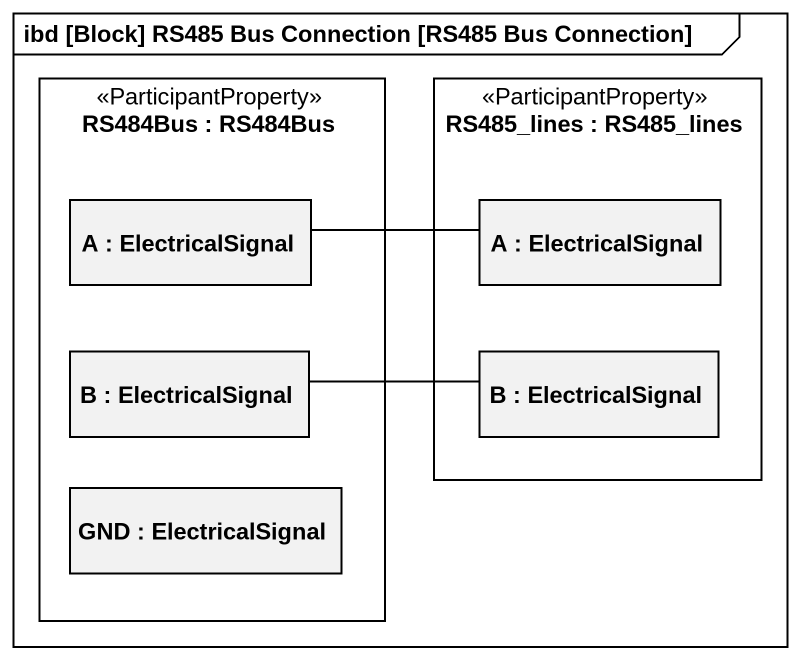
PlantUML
@startuml
mainframe ibd [Block] RS485 Bus Connection [RS485 Bus Connection]
rectangle "RS484Bus : RS484Bus" as RS484Bus <<ParticipantProperty>> {
  rectangle "A : ElectricalSignal" as A
  rectangle "B : ElectricalSignal" as B
  rectangle "GND : ElectricalSignal" as GND
}
rectangle "RS485_lines : RS485_lines" as RS485_lines <<ParticipantProperty>> {
  rectangle "A : ElectricalSignal" as A_2
  rectangle "B : ElectricalSignal" as B_2
}
A -right- A_2
B -right- B_2
@enduml
